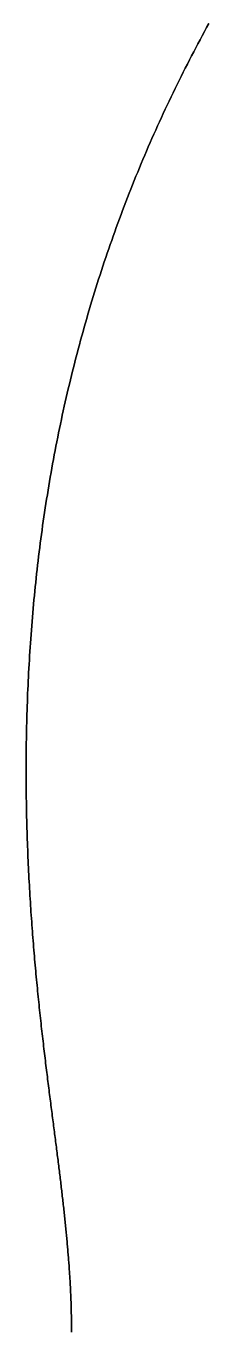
# Model space of a CAD drawing. Header units: inches. Extents: x 130170 to 284068, y 377793 to 804530.
# Drawn here: x 253262.3 to 253272, y 753436.1 to 753504.9 of the extents above; entities that cross this region are included whole.
import ezdxf

# ---------------------------------------------------------------- set-up
doc = ezdxf.new("R2010")
doc.units = ezdxf.units.IN
doc.header["$MEASUREMENT"] = 0
doc.layers.add('muni_il', color=7, linetype='Continuous')

msp = doc.modelspace()

# ---------------------------------------------------------------- linework, layer by layer
at = {"layer": 'muni_il'}
for points in [[(253271.957, 753505.065), (253271.841, 753504.853), (253271.725, 753504.642), (253271.61, 753504.429), (253271.496, 753504.216), (253271.382, 753504.004), (253271.269, 753503.79), (253271.157, 753503.577), (253271.046, 753503.362), (253270.935, 753503.148), (253270.825, 753502.933), (253270.715, 753502.718), (253270.606, 753502.503), (253270.498, 753502.287), (253270.391, 753502.071), (253270.284, 753501.855), (253270.178, 753501.638), (253270.073, 753501.421), (253269.968, 753501.204), (253269.865, 753500.987), (253269.761, 753500.769), (253269.659, 753500.55), (253269.557, 753500.332), (253269.456, 753500.113), (253269.356, 753499.894), (253269.257, 753499.675), (253269.158, 753499.455), (253269.06, 753499.235), (253268.962, 753499.015), (253268.865, 753498.794), (253268.769, 753498.573), (253268.674, 753498.352), (253268.58, 753498.13), (253268.486, 753497.909), (253268.393, 753497.687), (253268.3, 753497.465), (253268.208, 753497.242), (253268.118, 753497.019), (253268.027, 753496.796), (253267.938, 753496.573), (253267.849, 753496.349), (253267.761, 753496.125), (253267.674, 753495.901), (253267.587, 753495.677), (253267.501, 753495.452), (253267.416, 753495.227), (253267.331, 753495.002), (253267.248, 753494.777), (253267.165, 753494.551), (253267.083, 753494.325), (253267.001, 753494.099), (253266.92, 753493.873), (253266.84, 753493.646), (253266.761, 753493.42), (253266.682, 753493.193), (253266.604, 753492.966), (253266.527, 753492.738), (253266.451, 753492.51), (253266.375, 753492.283), (253266.3, 753492.055), (253266.226, 753491.826), (253266.153, 753491.598), (253266.08, 753491.369), (253266.008, 753491.14), (253265.937, 753490.911), (253265.866, 753490.682), (253265.796, 753490.453), (253265.727, 753490.223), (253265.659, 753489.993), (253265.592, 753489.763), (253265.525, 753489.533), (253265.458, 753489.303), (253265.393, 753489.072), (253265.329, 753488.842), (253265.265, 753488.611), (253265.202, 753488.38), (253265.139, 753488.149), (253265.077, 753487.918), (253265.016, 753487.686), (253264.956, 753487.455), (253264.897, 753487.223), (253264.838, 753486.992), (253264.78, 753486.76), (253264.723, 753486.528), (253264.666, 753486.296), (253264.611, 753486.064), (253264.555, 753485.831), (253264.501, 753485.599), (253264.447, 753485.367), (253264.395, 753485.134), (253264.342, 753484.901), (253264.291, 753484.669), (253264.24, 753484.436), (253264.19, 753484.203), (253264.141, 753483.97), (253264.093, 753483.738), (253264.045, 753483.505), (253263.998, 753483.272), (253263.951, 753483.039), (253263.906, 753482.806), (253263.861, 753482.573), (253263.817, 753482.34), (253263.773, 753482.107), (253263.73, 753481.874), (253263.688, 753481.641), (253263.647, 753481.408), (253263.606, 753481.175), (253263.566, 753480.942), (253263.527, 753480.709), (253263.488, 753480.476), (253263.451, 753480.243), (253263.413, 753480.011), (253263.377, 753479.778), (253263.341, 753479.545), (253263.306, 753479.313), (253263.272, 753479.081), (253263.238, 753478.849), (253263.205, 753478.617), (253263.173, 753478.385), (253263.141, 753478.153), (253263.11, 753477.921), (253263.08, 753477.69), (253263.05, 753477.458), (253263.021, 753477.227), (253262.993, 753476.996), (253262.965, 753476.765), (253262.938, 753476.535), (253262.912, 753476.304), (253262.886, 753476.074), (253262.861, 753475.844), (253262.837, 753475.614), (253262.813, 753475.385), (253262.79, 753475.156), (253262.768, 753474.927), (253262.746, 753474.698), (253262.724, 753474.47), (253262.704, 753474.242), (253262.684, 753474.014), (253262.664, 753473.787), (253262.646, 753473.56), (253262.627, 753473.333), (253262.61, 753473.107), (253262.593, 753472.881), (253262.576, 753472.655), (253262.561, 753472.43), (253262.545, 753472.206), (253262.531, 753471.981), (253262.517, 753471.757), (253262.503, 753471.534), (253262.49, 753471.311), (253262.478, 753471.088), (253262.466, 753470.866), (253262.455, 753470.644), (253262.444, 753470.423), (253262.434, 753470.202), (253262.424, 753469.982), (253262.415, 753469.763), (253262.406, 753469.544), (253262.398, 753469.325), (253262.391, 753469.107), (253262.384, 753468.89), (253262.377, 753468.673), (253262.371, 753468.457), (253262.365, 753468.241), (253262.36, 753468.026), (253262.356, 753467.812), (253262.351, 753467.598), (253262.348, 753467.385), (253262.344, 753467.173), (253262.342, 753466.961), (253262.339, 753466.75), (253262.337, 753466.539), (253262.336, 753466.33), (253262.335, 753466.12), (253262.334, 753465.912), (253262.334, 753465.705), (253262.334, 753465.498), (253262.335, 753465.292), (253262.336, 753465.086), (253262.337, 753464.882), (253262.339, 753464.678), (253262.342, 753464.475), (253262.344, 753464.273), (253262.347, 753464.071), (253262.35, 753463.871), (253262.354, 753463.671), (253262.358, 753463.472), (253262.362, 753463.274), (253262.367, 753463.076), (253262.372, 753462.88), (253262.378, 753462.684), (253262.383, 753462.489), (253262.389, 753462.295), (253262.396, 753462.102), (253262.402, 753461.91), (253262.409, 753461.719), (253262.417, 753461.529), (253262.424, 753461.339), (253262.432, 753461.151), (253262.44, 753460.963), (253262.448, 753460.776), (253262.457, 753460.59), (253262.466, 753460.405), (253262.475, 753460.221), (253262.484, 753460.038), (253262.494, 753459.856), (253262.504, 753459.675), (253262.514, 753459.495), (253262.524, 753459.316), (253262.535, 753459.137), (253262.546, 753458.96), (253262.556, 753458.784), (253262.567, 753458.609), (253262.579, 753458.434), (253262.59, 753458.261), (253262.602, 753458.088), (253262.614, 753457.917), (253262.626, 753457.746), (253262.638, 753457.577), (253262.651, 753457.408), (253262.663, 753457.24), (253262.676, 753457.074), (253262.689, 753456.908), (253262.702, 753456.743), (253262.715, 753456.58), (253262.728, 753456.417), (253262.741, 753456.255), (253262.755, 753456.094), (253262.769, 753455.935), (253262.782, 753455.776), (253262.796, 753455.618), (253262.81, 753455.461), (253262.824, 753455.305), (253262.838, 753455.15), (253262.853, 753454.996), (253262.867, 753454.843), (253262.881, 753454.691), (253262.896, 753454.54), (253262.91, 753454.39), (253262.925, 753454.24), (253262.94, 753454.092), (253262.954, 753453.945), (253262.969, 753453.798), (253262.984, 753453.653), (253262.999, 753453.508), (253263.014, 753453.365), (253263.029, 753453.222), (253263.044, 753453.08), (253263.059, 753452.939), (253263.074, 753452.799), (253263.089, 753452.66), (253263.104, 753452.522), (253263.119, 753452.384), (253263.134, 753452.248), (253263.15, 753452.112), (253263.165, 753451.978), (253263.18, 753451.844), (253263.195, 753451.711), (253263.21, 753451.579), (253263.226, 753451.447), (253263.241, 753451.317), (253263.256, 753451.187), (253263.271, 753451.058), (253263.287, 753450.93), (253263.302, 753450.803), (253263.317, 753450.676), (253263.332, 753450.55), (253263.347, 753450.426), (253263.362, 753450.301), (253263.377, 753450.178), (253263.392, 753450.055), (253263.407, 753449.933), (253263.422, 753449.812), (253263.437, 753449.692), (253263.452, 753449.572), (253263.467, 753449.453), (253263.482, 753449.335), (253263.497, 753449.217), (253263.511, 753449.1), (253263.526, 753448.984), (253263.541, 753448.868), (253263.555, 753448.753), (253263.57, 753448.639), (253263.584, 753448.525), (253263.599, 753448.412), (253263.613, 753448.3), (253263.627, 753448.188), (253263.642, 753448.077), (253263.656, 753447.966), (253263.67, 753447.856), (253263.684, 753447.747), (253263.698, 753447.638), (253263.712, 753447.53), (253263.726, 753447.422), (253263.74, 753447.315), (253263.754, 753447.208), (253263.767, 753447.102), (253263.781, 753446.997), (253263.795, 753446.891), (253263.808, 753446.787), (253263.821, 753446.683), (253263.835, 753446.579), (253263.848, 753446.476), (253263.861, 753446.374), (253263.874, 753446.271), (253263.887, 753446.17), (253263.9, 753446.068), (253263.913, 753445.968), (253263.926, 753445.867), (253263.939, 753445.767), (253263.951, 753445.668), (253263.964, 753445.568), (253263.977, 753445.47), (253263.989, 753445.371), (253264.001, 753445.273), (253264.014, 753445.176), (253264.026, 753445.079), (253264.038, 753444.982), (253264.05, 753444.885), (253264.062, 753444.789), (253264.074, 753444.693), (253264.085, 753444.598), (253264.097, 753444.503), (253264.108, 753444.408), (253264.12, 753444.314), (253264.131, 753444.219), (253264.143, 753444.126), (253264.154, 753444.032), (253264.165, 753443.939), (253264.176, 753443.846), (253264.187, 753443.753), (253264.198, 753443.661), (253264.209, 753443.569), (253264.219, 753443.477), (253264.23, 753443.385), (253264.24, 753443.294), (253264.251, 753443.203), (253264.261, 753443.112), (253264.271, 753443.022), (253264.282, 753442.932), (253264.292, 753442.842), (253264.302, 753442.752), (253264.311, 753442.662), (253264.321, 753442.573), (253264.331, 753442.484), (253264.34, 753442.395), (253264.35, 753442.307), (253264.359, 753442.218), (253264.369, 753442.13), (253264.378, 753442.042), (253264.387, 753441.954), (253264.396, 753441.867), (253264.405, 753441.78), (253264.413, 753441.692), (253264.422, 753441.605), (253264.431, 753441.519), (253264.439, 753441.432), (253264.447, 753441.346), (253264.456, 753441.26), (253264.464, 753441.174), (253264.472, 753441.088), (253264.48, 753441.002), (253264.488, 753440.917), (253264.495, 753440.832), (253264.503, 753440.747), (253264.51, 753440.662), (253264.518, 753440.577), (253264.525, 753440.493), (253264.532, 753440.408), (253264.539, 753440.324), (253264.546, 753440.24), (253264.553, 753440.157), (253264.56, 753440.073), (253264.567, 753439.99), (253264.573, 753439.906), (253264.579, 753439.823), (253264.585, 753439.74), (253264.592, 753439.658), (253264.598, 753439.575), (253264.603, 753439.493), (253264.609, 753439.411), (253264.615, 753439.329), (253264.62, 753439.247), (253264.626, 753439.165), (253264.631, 753439.084), (253264.636, 753439.002), (253264.641, 753438.921), (253264.646, 753438.84), (253264.65, 753438.759), (253264.655, 753438.679), (253264.659, 753438.598), (253264.664, 753438.518), (253264.668, 753438.438), (253264.672, 753438.358), (253264.675, 753438.278), (253264.679, 753438.199), (253264.683, 753438.119), (253264.686, 753438.04), (253264.689, 753437.961), (253264.692, 753437.882), (253264.695, 753437.804), (253264.698, 753437.725), (253264.701, 753437.647), (253264.703, 753437.569), (253264.705, 753437.491), (253264.707, 753437.413), (253264.709, 753437.335), (253264.711, 753437.258), (253264.713, 753437.181), (253264.714, 753437.104), (253264.715, 753437.027), (253264.716, 753436.95), (253264.717, 753436.874), (253264.718, 753436.798), (253264.718, 753436.722), (253264.719, 753436.646), (253264.719, 753436.57), (253264.719, 753436.494), (253264.719, 753436.419), (253264.718, 753436.344), (253264.718, 753436.269), (253264.717, 753436.194), (253264.716, 753436.119)], [(253264.716, 753436.119), (253264.717, 753436.194), (253264.718, 753436.269), (253264.718, 753436.344), (253264.719, 753436.419), (253264.719, 753436.494), (253264.719, 753436.57), (253264.719, 753436.646), (253264.718, 753436.722), (253264.718, 753436.798), (253264.717, 753436.874), (253264.716, 753436.95), (253264.715, 753437.027), (253264.714, 753437.104), (253264.713, 753437.181), (253264.711, 753437.258), (253264.709, 753437.335), (253264.707, 753437.413), (253264.705, 753437.491), (253264.703, 753437.569), (253264.701, 753437.647), (253264.698, 753437.725), (253264.695, 753437.804), (253264.692, 753437.882), (253264.689, 753437.961), (253264.686, 753438.04), (253264.683, 753438.119), (253264.679, 753438.199), (253264.675, 753438.278), (253264.672, 753438.358), (253264.668, 753438.438), (253264.664, 753438.518), (253264.659, 753438.598), (253264.655, 753438.679), (253264.65, 753438.759), (253264.646, 753438.84), (253264.641, 753438.921), (253264.636, 753439.002), (253264.631, 753439.084), (253264.626, 753439.165), (253264.62, 753439.247), (253264.615, 753439.329), (253264.609, 753439.411), (253264.603, 753439.493), (253264.598, 753439.575), (253264.592, 753439.658), (253264.585, 753439.74), (253264.579, 753439.823), (253264.573, 753439.906), (253264.567, 753439.99), (253264.56, 753440.073), (253264.553, 753440.157), (253264.546, 753440.24), (253264.539, 753440.324), (253264.532, 753440.408), (253264.525, 753440.493), (253264.518, 753440.577), (253264.51, 753440.662), (253264.503, 753440.747), (253264.495, 753440.832), (253264.488, 753440.917), (253264.48, 753441.002), (253264.472, 753441.088), (253264.464, 753441.174), (253264.456, 753441.26), (253264.447, 753441.346), (253264.439, 753441.432), (253264.431, 753441.519), (253264.422, 753441.605), (253264.413, 753441.692), (253264.405, 753441.78), (253264.396, 753441.867), (253264.387, 753441.954), (253264.378, 753442.042), (253264.369, 753442.13), (253264.359, 753442.218), (253264.35, 753442.307), (253264.34, 753442.395), (253264.331, 753442.484), (253264.321, 753442.573), (253264.311, 753442.662), (253264.302, 753442.752), (253264.292, 753442.842), (253264.282, 753442.932), (253264.271, 753443.022), (253264.261, 753443.112), (253264.251, 753443.203), (253264.24, 753443.294), (253264.23, 753443.385), (253264.219, 753443.477), (253264.209, 753443.569), (253264.198, 753443.661), (253264.187, 753443.753), (253264.176, 753443.846), (253264.165, 753443.939), (253264.154, 753444.032), (253264.143, 753444.126), (253264.131, 753444.219), (253264.12, 753444.314), (253264.108, 753444.408), (253264.097, 753444.503), (253264.085, 753444.598), (253264.074, 753444.693), (253264.062, 753444.789), (253264.05, 753444.885), (253264.038, 753444.982), (253264.026, 753445.079), (253264.014, 753445.176), (253264.001, 753445.273), (253263.989, 753445.371), (253263.977, 753445.47), (253263.964, 753445.568), (253263.951, 753445.668), (253263.939, 753445.767), (253263.926, 753445.867), (253263.913, 753445.968), (253263.9, 753446.068), (253263.887, 753446.17), (253263.874, 753446.271), (253263.861, 753446.374), (253263.848, 753446.476), (253263.835, 753446.579), (253263.821, 753446.683), (253263.808, 753446.787), (253263.795, 753446.891), (253263.781, 753446.997), (253263.767, 753447.102), (253263.754, 753447.208), (253263.74, 753447.315), (253263.726, 753447.422), (253263.712, 753447.53), (253263.698, 753447.638), (253263.684, 753447.747), (253263.67, 753447.856), (253263.656, 753447.966), (253263.642, 753448.077), (253263.627, 753448.188), (253263.613, 753448.3), (253263.599, 753448.412), (253263.584, 753448.525), (253263.57, 753448.639), (253263.555, 753448.753), (253263.541, 753448.868), (253263.526, 753448.984), (253263.511, 753449.1), (253263.497, 753449.217), (253263.482, 753449.335), (253263.467, 753449.453), (253263.452, 753449.572), (253263.437, 753449.692), (253263.422, 753449.812), (253263.407, 753449.933), (253263.392, 753450.055), (253263.377, 753450.178), (253263.362, 753450.301), (253263.347, 753450.426), (253263.332, 753450.55), (253263.317, 753450.676), (253263.302, 753450.803), (253263.287, 753450.93), (253263.271, 753451.058), (253263.256, 753451.187), (253263.241, 753451.317), (253263.226, 753451.447), (253263.21, 753451.579), (253263.195, 753451.711), (253263.18, 753451.844), (253263.165, 753451.978), (253263.15, 753452.112), (253263.134, 753452.248), (253263.119, 753452.384), (253263.104, 753452.522), (253263.089, 753452.66), (253263.074, 753452.799), (253263.059, 753452.939), (253263.044, 753453.08), (253263.029, 753453.222), (253263.014, 753453.365), (253262.999, 753453.508), (253262.984, 753453.653), (253262.969, 753453.798), (253262.954, 753453.945), (253262.94, 753454.092), (253262.925, 753454.24), (253262.91, 753454.39), (253262.896, 753454.54), (253262.881, 753454.691), (253262.867, 753454.843), (253262.853, 753454.996), (253262.838, 753455.15), (253262.824, 753455.305), (253262.81, 753455.461), (253262.796, 753455.618), (253262.782, 753455.776), (253262.769, 753455.935), (253262.755, 753456.094), (253262.741, 753456.255), (253262.728, 753456.417), (253262.715, 753456.58), (253262.702, 753456.743), (253262.689, 753456.908), (253262.676, 753457.074), (253262.663, 753457.24), (253262.651, 753457.408), (253262.638, 753457.577), (253262.626, 753457.746), (253262.614, 753457.917), (253262.602, 753458.088), (253262.59, 753458.261), (253262.579, 753458.434), (253262.567, 753458.609), (253262.556, 753458.784), (253262.546, 753458.96), (253262.535, 753459.137), (253262.524, 753459.316), (253262.514, 753459.495), (253262.504, 753459.675), (253262.494, 753459.856), (253262.484, 753460.038), (253262.475, 753460.221), (253262.466, 753460.405), (253262.457, 753460.59), (253262.448, 753460.776), (253262.44, 753460.963), (253262.432, 753461.151), (253262.424, 753461.339), (253262.417, 753461.529), (253262.409, 753461.719), (253262.402, 753461.91), (253262.396, 753462.102), (253262.389, 753462.295), (253262.383, 753462.489), (253262.378, 753462.684), (253262.372, 753462.88), (253262.367, 753463.076), (253262.362, 753463.274), (253262.358, 753463.472), (253262.354, 753463.671), (253262.35, 753463.871), (253262.347, 753464.071), (253262.344, 753464.273), (253262.342, 753464.475), (253262.339, 753464.678), (253262.337, 753464.882), (253262.336, 753465.086), (253262.335, 753465.292), (253262.334, 753465.498), (253262.334, 753465.705), (253262.334, 753465.912), (253262.335, 753466.12), (253262.336, 753466.33), (253262.337, 753466.539), (253262.339, 753466.75), (253262.342, 753466.961), (253262.344, 753467.173), (253262.348, 753467.385), (253262.351, 753467.598), (253262.356, 753467.812), (253262.36, 753468.026), (253262.365, 753468.241), (253262.371, 753468.457), (253262.377, 753468.673), (253262.384, 753468.89), (253262.391, 753469.107), (253262.398, 753469.325), (253262.406, 753469.544), (253262.415, 753469.763), (253262.424, 753469.982), (253262.434, 753470.202), (253262.444, 753470.423), (253262.455, 753470.644), (253262.466, 753470.866), (253262.478, 753471.088), (253262.49, 753471.311), (253262.503, 753471.534), (253262.517, 753471.757), (253262.531, 753471.981), (253262.545, 753472.206), (253262.561, 753472.43), (253262.576, 753472.655), (253262.593, 753472.881), (253262.61, 753473.107), (253262.627, 753473.333), (253262.646, 753473.56), (253262.664, 753473.787), (253262.684, 753474.014), (253262.704, 753474.242), (253262.724, 753474.47), (253262.746, 753474.698), (253262.768, 753474.927), (253262.79, 753475.156), (253262.813, 753475.385), (253262.837, 753475.614), (253262.861, 753475.844), (253262.886, 753476.074), (253262.912, 753476.304), (253262.938, 753476.535), (253262.965, 753476.765), (253262.993, 753476.996), (253263.021, 753477.227), (253263.05, 753477.458), (253263.08, 753477.69), (253263.11, 753477.921), (253263.141, 753478.153), (253263.173, 753478.385), (253263.205, 753478.617), (253263.238, 753478.849), (253263.272, 753479.081), (253263.306, 753479.313), (253263.341, 753479.545), (253263.377, 753479.778), (253263.413, 753480.011), (253263.451, 753480.243), (253263.488, 753480.476), (253263.527, 753480.709), (253263.566, 753480.942), (253263.606, 753481.175), (253263.647, 753481.408), (253263.688, 753481.641), (253263.73, 753481.874), (253263.773, 753482.107), (253263.817, 753482.34), (253263.861, 753482.573), (253263.906, 753482.806), (253263.951, 753483.039), (253263.998, 753483.272), (253264.045, 753483.505), (253264.093, 753483.738), (253264.141, 753483.97), (253264.19, 753484.203), (253264.24, 753484.436), (253264.291, 753484.669), (253264.342, 753484.901), (253264.395, 753485.134), (253264.447, 753485.367), (253264.501, 753485.599), (253264.555, 753485.831), (253264.611, 753486.064), (253264.666, 753486.296), (253264.723, 753486.528), (253264.78, 753486.76), (253264.838, 753486.992), (253264.897, 753487.223), (253264.956, 753487.455), (253265.016, 753487.686), (253265.077, 753487.918), (253265.139, 753488.149), (253265.202, 753488.38), (253265.265, 753488.611), (253265.329, 753488.842), (253265.393, 753489.072), (253265.458, 753489.303), (253265.525, 753489.533), (253265.592, 753489.763), (253265.659, 753489.993), (253265.727, 753490.223), (253265.796, 753490.453), (253265.866, 753490.682), (253265.937, 753490.911), (253266.008, 753491.14), (253266.08, 753491.369), (253266.153, 753491.598), (253266.226, 753491.826), (253266.3, 753492.055), (253266.375, 753492.283), (253266.451, 753492.51), (253266.527, 753492.738), (253266.604, 753492.966), (253266.682, 753493.193), (253266.761, 753493.42), (253266.84, 753493.646), (253266.92, 753493.873), (253267.001, 753494.099), (253267.083, 753494.325), (253267.165, 753494.551), (253267.248, 753494.777), (253267.331, 753495.002), (253267.416, 753495.227), (253267.501, 753495.452), (253267.587, 753495.677), (253267.674, 753495.901), (253267.761, 753496.125), (253267.849, 753496.349), (253267.938, 753496.573), (253268.027, 753496.796), (253268.118, 753497.019), (253268.208, 753497.242), (253268.3, 753497.465), (253268.393, 753497.687), (253268.486, 753497.909), (253268.58, 753498.13), (253268.674, 753498.352), (253268.769, 753498.573), (253268.865, 753498.794), (253268.962, 753499.015), (253269.06, 753499.235), (253269.158, 753499.455), (253269.257, 753499.675), (253269.356, 753499.894), (253269.456, 753500.113), (253269.557, 753500.332), (253269.659, 753500.55), (253269.761, 753500.769), (253269.865, 753500.987), (253269.968, 753501.204), (253270.073, 753501.421), (253270.178, 753501.638), (253270.284, 753501.855), (253270.391, 753502.071), (253270.498, 753502.287), (253270.606, 753502.503), (253270.715, 753502.718), (253270.825, 753502.933), (253270.935, 753503.148), (253271.046, 753503.362), (253271.157, 753503.577), (253271.269, 753503.79), (253271.382, 753504.004), (253271.496, 753504.216), (253271.61, 753504.429), (253271.725, 753504.642), (253271.841, 753504.853), (253271.957, 753505.065)]]:
    msp.add_lwpolyline(points, dxfattribs=at)

doc.saveas('drawing.dxf')
